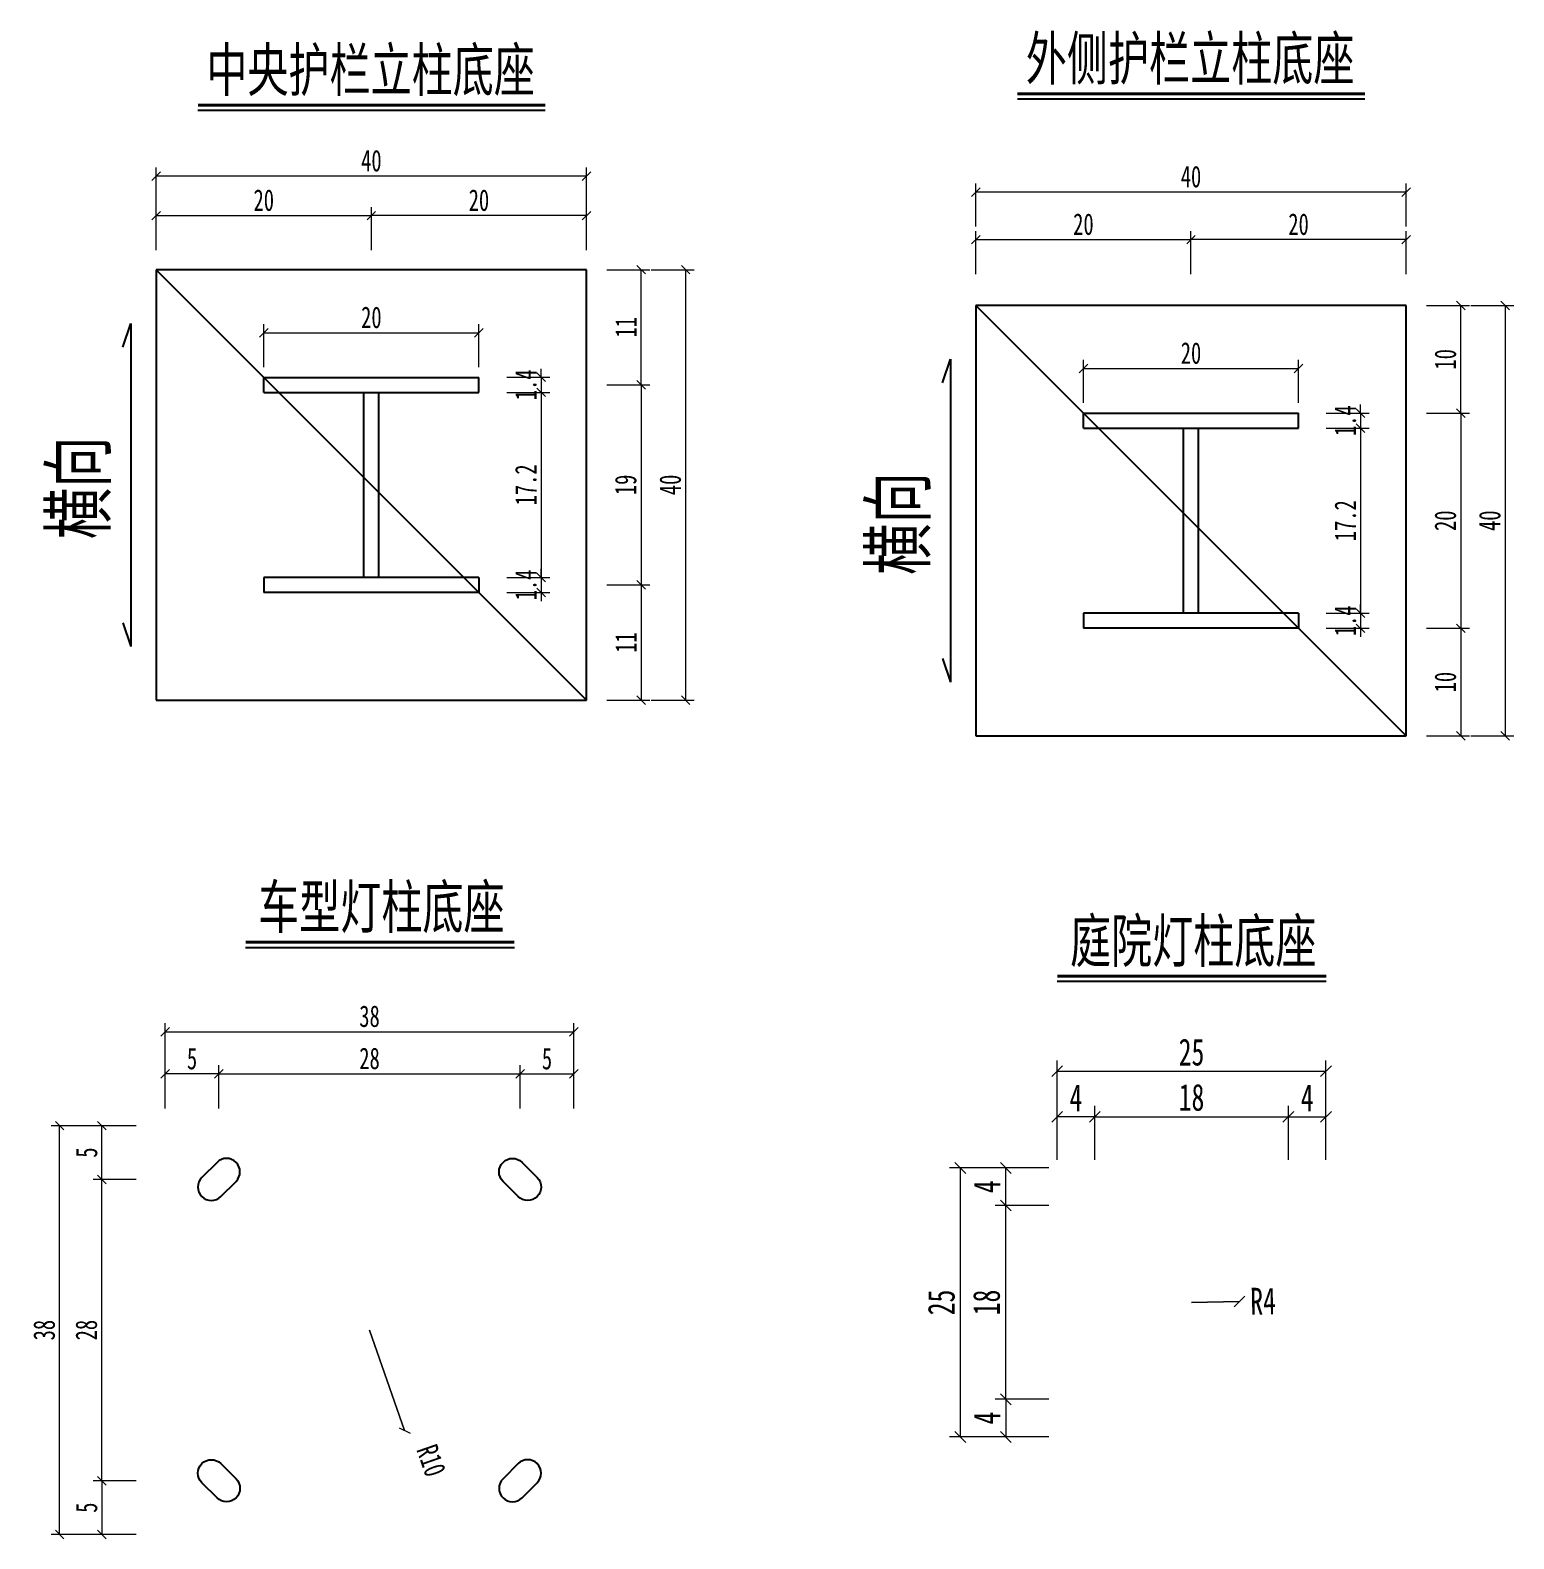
# Model space of a CAD drawing. Header units: millimetres. Extents: x -12405 to 67518, y -15959 to -2240.
# Drawn here: x 9492.2 to 9630.1, y -12523.9 to -12383.7 of the extents above; entities that cross this region are included whole.
import ezdxf
from ezdxf.enums import TextEntityAlignment as Align

# ---------------------------------------------------------------- set-up
doc = ezdxf.new("R2010")
doc.units = ezdxf.units.MM
doc.layers.get('Defpoints').update_dxf_attribs({"color": 8})
for name, color, linetype, lineweight in [('标注线及字体', 2, 'Continuous', 15), ('细实线', 4, 'Continuous', 15), ('钢板单线', 6, 'Continuous', 25), ('钢板粗线', 1, 'Continuous', 25)]:
    doc.layers.add(name, color=color, linetype=linetype, lineweight=lineweight)
doc.styles.add('111', font='仿宋_GB2312.ttf', dxfattribs={"width": 0.7})
doc.styles.add('BM_Dim', font='仿宋_GB2312.ttf', dxfattribs={"width": 0.85})
doc.dimstyles.new('200', dxfattribs={"dimscale": 0, "dimtxt": 2.5, "dimasz": 1, "dimexe": 1, "dimexo": 1, "dimgap": 0.6, "dimtad": 1, "dimdec": 0, "dimdsep": 46, "dimtxsty": '111', "dimblk": 'OBLIQUE', "dimcen": 0, "dimclrd": 4, "dimclre": 4, "dimclrt": 4, "dimadec": 1, "dimazin": 2, "dimtfac": 1, "dimtdec": 0, "dimtix": 1, "dimtmove": 2, "dimatfit": 3, "dimfxl": 4, "dimfxlon": 1, "dimtolj": 1, "dimlwd": -1, "dimlwe": -1, "dimarcsym": 0})

# ---------------------------------------------------------------- blocks, each defined once
blk = doc.blocks.new('中护栏底座')
at = {"layer": 'Defpoints'}
for p, q in [((-20, 20), (20, -20)), ((-23.09, 12.82), (-22.36, 15)), ((-22.36, 15), (-22.36, -15)), ((-23.09, -12.82), (-22.36, -15))]:
    blk.add_line(p, q, dxfattribs=at)
at = {"layer": '钢板单线', "color": 1}
for p, q in [((20, 20), (-20, 20)), ((-20, 20), (-20, -20)), ((20, -20), (20, 20)), ((-10, 10), (10, 10)), ((-10, 8.6), (-10, 10)), ((10, 8.6), (10, 10)), ((-10, 8.6), (10, 8.6)), ((-0.7, -8.6), (-0.7, 8.6)), ((0.7, -8.6), (0.7, 8.6)), ((10, -8.6), (-10, -8.6)), ((-10, -8.6), (-10, -10)), ((10, -8.6), (10, -10)), ((10, -10), (-10, -10)), ((-20, -20), (20, -20))]:
    blk.add_line(p, q, dxfattribs=at)
at = {"layer": 'Defpoints', "style": 'BM_Dim', "width": 0.7}
blk.add_text('横向', height=5, rotation=90, dxfattribs=at).set_placement((-24.76, -0.26), align=Align.CENTER)
blk = doc.blocks.new('边护栏底座')
at = {"layer": 'Defpoints'}
for p, q in [((-20, 20), (20, -20)), ((-23.09, 12.82), (-22.36, 15)), ((-22.36, 15), (-22.36, -15)), ((-23.09, -12.82), (-22.36, -15))]:
    blk.add_line(p, q, dxfattribs=at)
at = {"layer": '钢板单线', "color": 1}
for p, q in [((20, 20), (-20, 20)), ((-20, 20), (-20, -20)), ((20, -20), (20, 20)), ((-10, 10), (10, 10)), ((-10, 8.6), (-10, 10)), ((10, 8.6), (10, 10)), ((-10, 8.6), (10, 8.6)), ((-0.7, -8.6), (-0.7, 8.59)), ((0.7, -8.6), (0.7, 8.59)), ((10, -8.6), (-10, -8.6)), ((-10, -8.6), (-10, -10)), ((10, -8.6), (10, -10)), ((10, -10), (-10, -10)), ((-20, -20), (20, -20))]:
    blk.add_line(p, q, dxfattribs=at)
at = {"layer": 'Defpoints', "style": 'BM_Dim', "width": 0.7}
blk.add_text('横向', height=5, rotation=90, dxfattribs=at).set_placement((-24.76, -0.26), align=Align.CENTER)
blk = doc.blocks.new('路灯底座')
at = {"layer": '钢板粗线', "color": 5}
for points in [[(-12.41, 13.82, 1), (-14.18, 15.59), (-15.59, 14.18, 1), (-13.82, 12.41)], [(12.41, 13.82, -1), (14.18, 15.59), (15.59, 14.18, -1), (13.82, 12.41)], [(-12.41, -13.82, -1), (-14.18, -15.59), (-15.59, -14.18, -1), (-13.82, -12.41)], [(12.41, -13.82, 1), (14.18, -15.59), (15.59, -14.18, 1), (13.82, -12.41)]]:
    blk.add_lwpolyline(points, format="xyb", close=True, dxfattribs=at)
blk = doc.blocks.new('_Oblique')
at = {"color": 0, "linetype": 'ByBlock', "lineweight": -2}
blk.add_line((-0.5, -0.5), (0.5, 0.5), dxfattribs=at)
blk = doc.blocks.new('*D143')
at = {"layer": 'Defpoints', "color": 0}
for p in [(9537.76, -12480.65), (9509.76, -12490.46), (9537.76, -12490.46)]:
    blk.add_point(p, dxfattribs=at)
at = {"layer": '细实线', "color": 4}
for p, q in [((9509.76, -12483.85), (9509.76, -12479.85)), ((9509.76, -12480.65), (9537.76, -12480.65)), ((9537.76, -12483.85), (9537.76, -12479.85))]:
    blk.add_line(p, q, dxfattribs=at)
at = {"layer": '细实线', "color": 4, "xscale": 0.8, "yscale": 0.8, "zscale": 0.8, "rotation": 180}
blk.add_blockref('_Oblique', (9509.76, -12480.65), dxfattribs=at)
at = {"layer": '细实线', "color": 4, "xscale": 0.8, "yscale": 0.8, "zscale": 0.8}
blk.add_blockref('_Oblique', (9537.76, -12480.65), dxfattribs=at)
at = {"layer": '细实线', "color": 4, "insert": (9523.76, -12479.22), "char_height": 2, "attachment_point": 5, "style": '111'}
blk.add_mtext('\\A1;28', dxfattribs=at)
blk = doc.blocks.new('*D144')
at = {"layer": 'Defpoints', "color": 0}
for p in [(9504.76, -12480.65), (9504.76, -12490.46), (9509.76, -12490.46)]:
    blk.add_point(p, dxfattribs=at)
at = {"layer": '细实线', "color": 4}
for p, q in [((9504.76, -12483.85), (9504.76, -12479.85)), ((9509.76, -12480.65), (9504.76, -12480.65)), ((9509.76, -12483.85), (9509.76, -12479.85))]:
    blk.add_line(p, q, dxfattribs=at)
at = {"layer": '细实线', "color": 4, "xscale": 0.8, "yscale": 0.8, "zscale": 0.8, "rotation": 180}
blk.add_blockref('_Oblique', (9504.76, -12480.65), dxfattribs=at)
at = {"layer": '细实线', "color": 4, "xscale": 0.8, "yscale": 0.8, "zscale": 0.8}
blk.add_blockref('_Oblique', (9509.76, -12480.65), dxfattribs=at)
at = {"layer": '细实线', "color": 4, "insert": (9507.26, -12479.24), "char_height": 2, "attachment_point": 5, "style": '111'}
blk.add_mtext('\\A1;5', dxfattribs=at)
blk = doc.blocks.new('*D145')
at = {"layer": 'Defpoints', "color": 0}
for p in [(9542.76, -12480.65), (9537.76, -12490.46), (9542.76, -12490.46)]:
    blk.add_point(p, dxfattribs=at)
at = {"layer": '细实线', "color": 4}
for p, q in [((9537.76, -12483.85), (9537.76, -12479.85)), ((9537.76, -12480.65), (9542.76, -12480.65)), ((9542.76, -12483.85), (9542.76, -12479.85))]:
    blk.add_line(p, q, dxfattribs=at)
at = {"layer": '细实线', "color": 4, "xscale": 0.8, "yscale": 0.8, "zscale": 0.8, "rotation": 180}
blk.add_blockref('_Oblique', (9537.76, -12480.65), dxfattribs=at)
at = {"layer": '细实线', "color": 4, "xscale": 0.8, "yscale": 0.8, "zscale": 0.8}
blk.add_blockref('_Oblique', (9542.76, -12480.65), dxfattribs=at)
at = {"layer": '细实线', "color": 4, "insert": (9540.26, -12479.24), "char_height": 2, "attachment_point": 5, "style": '111'}
blk.add_mtext('\\A1;5', dxfattribs=at)
blk = doc.blocks.new('*D146')
at = {"layer": 'Defpoints', "color": 0}
for p in [(9542.76, -12476.73), (9504.76, -12486.54), (9542.76, -12486.54)]:
    blk.add_point(p, dxfattribs=at)
at = {"layer": '细实线', "color": 4}
for p, q in [((9504.76, -12479.93), (9504.76, -12475.93)), ((9542.76, -12479.93), (9542.76, -12475.93)), ((9504.76, -12476.73), (9542.76, -12476.73))]:
    blk.add_line(p, q, dxfattribs=at)
at = {"layer": '细实线', "color": 4, "xscale": 0.8, "yscale": 0.8, "zscale": 0.8, "rotation": 180}
blk.add_blockref('_Oblique', (9504.76, -12476.73), dxfattribs=at)
at = {"layer": '细实线', "color": 4, "xscale": 0.8, "yscale": 0.8, "zscale": 0.8}
blk.add_blockref('_Oblique', (9542.76, -12476.73), dxfattribs=at)
at = {"layer": '细实线', "color": 4, "insert": (9523.76, -12475.3), "char_height": 2, "attachment_point": 5, "style": '111'}
blk.add_mtext('\\A1;38', dxfattribs=at)
blk = doc.blocks.new('*D150')
at = {"layer": 'Defpoints', "color": 0}
for p in [(9494.95, -12485.46), (9504.76, -12485.46), (9504.76, -12523.46)]:
    blk.add_point(p, dxfattribs=at)
at = {"layer": '细实线', "color": 4}
for p, q in [((9498.15, -12485.46), (9494.15, -12485.46)), ((9494.95, -12523.46), (9494.95, -12485.46)), ((9498.15, -12523.46), (9494.15, -12523.46))]:
    blk.add_line(p, q, dxfattribs=at)
at = {"layer": '细实线', "color": 4, "xscale": 0.8, "yscale": 0.8, "zscale": 0.8}
for p, rotation in [((9494.95, -12485.46), 90), ((9494.95, -12523.46), 270)]:
    blk.add_blockref('_Oblique', p, dxfattribs=dict(at, rotation=rotation))
at = {"layer": '细实线', "color": 4, "insert": (9493.52, -12504.46), "char_height": 2, "attachment_point": 5, "rotation": 90, "style": '111'}
blk.add_mtext('\\A1;38', dxfattribs=at)
blk = doc.blocks.new('*D149')
at = {"layer": 'Defpoints', "color": 0}
for p in [(9498.87, -12485.46), (9508.68, -12485.46), (9508.68, -12490.46)]:
    blk.add_point(p, dxfattribs=at)
at = {"layer": '细实线', "color": 4}
for p, q in [((9502.07, -12485.46), (9498.07, -12485.46)), ((9498.87, -12490.46), (9498.87, -12485.46)), ((9502.07, -12490.46), (9498.07, -12490.46))]:
    blk.add_line(p, q, dxfattribs=at)
at = {"layer": '细实线', "color": 4, "xscale": 0.8, "yscale": 0.8, "zscale": 0.8}
for p, rotation in [((9498.87, -12485.46), 90), ((9498.87, -12490.46), 270)]:
    blk.add_blockref('_Oblique', p, dxfattribs=dict(at, rotation=rotation))
at = {"layer": '细实线', "color": 4, "insert": (9497.46, -12487.96), "char_height": 2, "attachment_point": 5, "rotation": 90, "style": '111'}
blk.add_mtext('\\A1;5', dxfattribs=at)
blk = doc.blocks.new('*D148')
at = {"layer": 'Defpoints', "color": 0}
for p in [(9508.68, -12518.46), (9498.87, -12523.46), (9508.68, -12523.46)]:
    blk.add_point(p, dxfattribs=at)
at = {"layer": '细实线', "color": 4}
for p, q in [((9502.07, -12518.46), (9498.07, -12518.46)), ((9498.87, -12518.46), (9498.87, -12523.46)), ((9502.07, -12523.46), (9498.07, -12523.46))]:
    blk.add_line(p, q, dxfattribs=at)
at = {"layer": '细实线', "color": 4, "xscale": 0.8, "yscale": 0.8, "zscale": 0.8}
for p, rotation in [((9498.87, -12518.46), 90), ((9498.87, -12523.46), 270)]:
    blk.add_blockref('_Oblique', p, dxfattribs=dict(at, rotation=rotation))
at = {"layer": '细实线', "color": 4, "insert": (9497.46, -12520.96), "char_height": 2, "attachment_point": 5, "rotation": 90, "style": '111'}
blk.add_mtext('\\A1;5', dxfattribs=at)
blk = doc.blocks.new('*D147')
at = {"layer": 'Defpoints', "color": 0}
for p in [(9498.87, -12490.46), (9508.68, -12490.46), (9508.68, -12518.46)]:
    blk.add_point(p, dxfattribs=at)
at = {"layer": '细实线', "color": 4}
for p, q in [((9502.07, -12490.46), (9498.07, -12490.46)), ((9498.87, -12518.46), (9498.87, -12490.46)), ((9502.07, -12518.46), (9498.07, -12518.46))]:
    blk.add_line(p, q, dxfattribs=at)
at = {"layer": '细实线', "color": 4, "xscale": 0.8, "yscale": 0.8, "zscale": 0.8}
for p, rotation in [((9498.87, -12490.46), 90), ((9498.87, -12518.46), 270)]:
    blk.add_blockref('_Oblique', p, dxfattribs=dict(at, rotation=rotation))
at = {"layer": '细实线', "color": 4, "insert": (9497.44, -12504.46), "char_height": 2, "attachment_point": 5, "rotation": 90, "style": '111'}
blk.add_mtext('\\A1;28', dxfattribs=at)
blk = doc.blocks.new('*D151')
at = {"layer": 'Defpoints', "color": 0}
for p in [(9523.76, -12504.46), (9527.02, -12513.8)]:
    blk.add_point(p, dxfattribs=at)
at = {"layer": '细实线', "color": 4}
for p, q in [((9527.02, -12513.8), (9523.76, -12504.46)), ((9523.76, -12504.46), (9527.02, -12513.8))]:
    blk.add_line(p, q, dxfattribs=at)
at = {"layer": '细实线', "color": 4, "xscale": 0.8, "yscale": 0.8, "zscale": 0.8, "rotation": 289.2182390862729}
blk.add_blockref('_Oblique', (9527.02, -12513.8), dxfattribs=at)
at = {"layer": '细实线', "color": 4, "insert": (9529.5, -12516.58), "char_height": 2, "attachment_point": 5, "rotation": 289.2182, "style": '111'}
blk.add_mtext('\\A1;R10', dxfattribs=at)
blk = doc.blocks.new('*D152')
at = {"layer": 'Defpoints', "color": 0}
for p in [(9609.18, -12484.63), (9591.18, -12492.89), (9609.18, -12492.89)]:
    blk.add_point(p, dxfattribs=at)
at = {"layer": '细实线', "color": 4}
for p, q in [((9591.18, -12488.63), (9591.18, -12483.63)), ((9609.18, -12488.63), (9609.18, -12483.63)), ((9591.18, -12484.63), (9609.18, -12484.63))]:
    blk.add_line(p, q, dxfattribs=at)
at = {"layer": '细实线', "color": 4, "rotation": 180}
blk.add_blockref('_Oblique', (9591.18, -12484.63), dxfattribs=at)
at = {"layer": '细实线', "color": 4}
blk.add_blockref('_Oblique', (9609.18, -12484.63), dxfattribs=at)
at = {"layer": '细实线', "color": 4, "insert": (9600.18, -12482.84), "char_height": 2.5, "attachment_point": 5, "style": '111'}
blk.add_mtext('\\A1;18', dxfattribs=at)
blk = doc.blocks.new('*D153')
at = {"layer": 'Defpoints', "color": 0}
for p in [(9587.68, -12484.63), (9587.68, -12492.89), (9591.18, -12492.89)]:
    blk.add_point(p, dxfattribs=at)
at = {"layer": '细实线', "color": 4}
for p, q in [((9587.68, -12488.63), (9587.68, -12483.63)), ((9591.18, -12488.63), (9591.18, -12483.63)), ((9591.18, -12484.63), (9587.68, -12484.63))]:
    blk.add_line(p, q, dxfattribs=at)
at = {"layer": '细实线', "color": 4, "rotation": 180}
blk.add_blockref('_Oblique', (9587.68, -12484.63), dxfattribs=at)
at = {"layer": '细实线', "color": 4}
blk.add_blockref('_Oblique', (9591.18, -12484.63), dxfattribs=at)
at = {"layer": '细实线', "color": 4, "insert": (9589.43, -12482.87), "char_height": 2.5, "attachment_point": 5, "style": '111'}
blk.add_mtext('\\A1;4', dxfattribs=at)
blk = doc.blocks.new('*D154')
at = {"layer": 'Defpoints', "color": 0}
for p in [(9612.68, -12484.63), (9609.18, -12492.89), (9612.68, -12492.89)]:
    blk.add_point(p, dxfattribs=at)
at = {"layer": '细实线', "color": 4}
for p, q in [((9609.18, -12488.63), (9609.18, -12483.63)), ((9612.68, -12488.63), (9612.68, -12483.63)), ((9609.18, -12484.63), (9612.68, -12484.63))]:
    blk.add_line(p, q, dxfattribs=at)
at = {"layer": '细实线', "color": 4, "rotation": 180}
blk.add_blockref('_Oblique', (9609.18, -12484.63), dxfattribs=at)
at = {"layer": '细实线', "color": 4}
blk.add_blockref('_Oblique', (9612.68, -12484.63), dxfattribs=at)
at = {"layer": '细实线', "color": 4, "insert": (9610.93, -12482.87), "char_height": 2.5, "attachment_point": 5, "style": '111'}
blk.add_mtext('\\A1;4', dxfattribs=at)
blk = doc.blocks.new('*D155')
at = {"layer": 'Defpoints', "color": 0}
for p in [(9612.68, -12480.4), (9587.68, -12489.39), (9612.68, -12489.39)]:
    blk.add_point(p, dxfattribs=at)
at = {"layer": '细实线', "color": 4}
for p, q in [((9587.68, -12484.4), (9587.68, -12479.4)), ((9612.68, -12484.4), (9612.68, -12479.4)), ((9587.68, -12480.4), (9612.68, -12480.4))]:
    blk.add_line(p, q, dxfattribs=at)
at = {"layer": '细实线', "color": 4, "rotation": 180}
blk.add_blockref('_Oblique', (9587.68, -12480.4), dxfattribs=at)
at = {"layer": '细实线', "color": 4}
blk.add_blockref('_Oblique', (9612.68, -12480.4), dxfattribs=at)
at = {"layer": '细实线', "color": 4, "insert": (9600.18, -12478.64), "char_height": 2.5, "attachment_point": 5, "style": '111'}
blk.add_mtext('\\A1;25', dxfattribs=at)
blk = doc.blocks.new('*D156')
at = {"layer": 'Defpoints', "color": 0}
for p in [(9582.92, -12492.89), (9591.18, -12492.89), (9591.18, -12510.89)]:
    blk.add_point(p, dxfattribs=at)
at = {"layer": '细实线', "color": 4}
for p, q in [((9586.92, -12492.89), (9581.92, -12492.89)), ((9582.92, -12510.89), (9582.92, -12492.89)), ((9586.92, -12510.89), (9581.92, -12510.89))]:
    blk.add_line(p, q, dxfattribs=at)
for p, rotation in [((9582.92, -12492.89), 90), ((9582.92, -12510.89), 270)]:
    blk.add_blockref('_Oblique', p, dxfattribs=dict(at, rotation=rotation))
at = {"layer": '细实线', "color": 4, "insert": (9581.13, -12501.89), "char_height": 2.5, "attachment_point": 5, "rotation": 90, "style": '111'}
blk.add_mtext('\\A1;18', dxfattribs=at)
blk = doc.blocks.new('*D157')
at = {"layer": 'Defpoints', "color": 0}
for p in [(9591.18, -12510.89), (9582.92, -12514.39), (9591.18, -12514.39)]:
    blk.add_point(p, dxfattribs=at)
at = {"layer": '细实线', "color": 4}
for p, q in [((9586.92, -12510.89), (9581.92, -12510.89)), ((9582.92, -12510.89), (9582.92, -12514.39)), ((9586.92, -12514.39), (9581.92, -12514.39))]:
    blk.add_line(p, q, dxfattribs=at)
for p, rotation in [((9582.92, -12510.89), 90), ((9582.92, -12514.39), 270)]:
    blk.add_blockref('_Oblique', p, dxfattribs=dict(at, rotation=rotation))
at = {"layer": '细实线', "color": 4, "insert": (9581.16, -12512.64), "char_height": 2.5, "attachment_point": 5, "rotation": 90, "style": '111'}
blk.add_mtext('\\A1;4', dxfattribs=at)
blk = doc.blocks.new('*D158')
at = {"layer": 'Defpoints', "color": 0}
for p in [(9582.92, -12489.39), (9591.18, -12489.39), (9591.18, -12492.89)]:
    blk.add_point(p, dxfattribs=at)
at = {"layer": '细实线', "color": 4}
for p, q in [((9586.92, -12489.39), (9581.92, -12489.39)), ((9582.92, -12492.89), (9582.92, -12489.39)), ((9586.92, -12492.89), (9581.92, -12492.89))]:
    blk.add_line(p, q, dxfattribs=at)
for p, rotation in [((9582.92, -12489.39), 90), ((9582.92, -12492.89), 270)]:
    blk.add_blockref('_Oblique', p, dxfattribs=dict(at, rotation=rotation))
at = {"layer": '细实线', "color": 4, "insert": (9581.16, -12491.14), "char_height": 2.5, "attachment_point": 5, "rotation": 90, "style": '111'}
blk.add_mtext('\\A1;4', dxfattribs=at)
blk = doc.blocks.new('*D159')
at = {"layer": 'Defpoints', "color": 0}
for p in [(9578.69, -12489.39), (9587.68, -12489.39), (9587.68, -12514.39)]:
    blk.add_point(p, dxfattribs=at)
at = {"layer": '细实线', "color": 4}
for p, q in [((9582.69, -12489.39), (9577.69, -12489.39)), ((9578.69, -12514.39), (9578.69, -12489.39)), ((9582.69, -12514.39), (9577.69, -12514.39))]:
    blk.add_line(p, q, dxfattribs=at)
for p, rotation in [((9578.69, -12489.39), 90), ((9578.69, -12514.39), 270)]:
    blk.add_blockref('_Oblique', p, dxfattribs=dict(at, rotation=rotation))
at = {"layer": '细实线', "color": 4, "insert": (9576.93, -12501.89), "char_height": 2.5, "attachment_point": 5, "rotation": 90, "style": '111'}
blk.add_mtext('\\A1;25', dxfattribs=at)
blk = doc.blocks.new('*D160')
at = {"layer": 'Defpoints', "color": 0}
for p in [(9600.18, -12501.89), (9604.63, -12501.8)]:
    blk.add_point(p, dxfattribs=at)
at = {"layer": '细实线', "color": 4}
for p, q in [((9604.63, -12501.8), (9600.18, -12501.89)), ((9600.18, -12501.89), (9604.63, -12501.8))]:
    blk.add_line(p, q, dxfattribs=at)
at = {"layer": '细实线', "color": 4, "rotation": 1.119926871588692}
blk.add_blockref('_Oblique', (9604.63, -12501.8), dxfattribs=at)
at = {"layer": '细实线', "color": 4, "insert": (9606.83, -12501.76), "char_height": 2.5, "attachment_point": 5, "rotation": 1.1199, "style": '111'}
blk.add_mtext('\\A1;R4', dxfattribs=at)
blk = doc.blocks.new('*D161')
at = {"layer": 'Defpoints', "color": 0}
for p in [(9600.13, -12403.12), (9580.13, -12409.24), (9600.13, -12420.64)]:
    blk.add_point(p, dxfattribs=at)
at = {"layer": '细实线', "color": 4}
for p, q in [((9580.13, -12406.32), (9580.13, -12402.32)), ((9600.13, -12406.32), (9600.13, -12402.32)), ((9580.13, -12403.12), (9600.13, -12403.12))]:
    blk.add_line(p, q, dxfattribs=at)
at = {"layer": '细实线', "color": 4, "xscale": 0.8, "yscale": 0.8, "zscale": 0.8, "rotation": 180}
blk.add_blockref('_Oblique', (9580.13, -12403.12), dxfattribs=at)
at = {"layer": '细实线', "color": 4, "xscale": 0.8, "yscale": 0.8, "zscale": 0.8}
blk.add_blockref('_Oblique', (9600.13, -12403.12), dxfattribs=at)
at = {"layer": '细实线', "color": 4, "insert": (9590.13, -12401.69), "char_height": 2, "attachment_point": 5, "style": '111'}
blk.add_mtext('\\A1;20', dxfattribs=at)
blk = doc.blocks.new('*D162')
at = {"layer": 'Defpoints', "color": 0}
for p in [(9600.13, -12403.12), (9620.13, -12409.24), (9600.13, -12420.64)]:
    blk.add_point(p, dxfattribs=at)
at = {"layer": '细实线', "color": 4}
for p, q in [((9600.13, -12406.32), (9600.13, -12402.32)), ((9620.13, -12406.32), (9620.13, -12402.32)), ((9620.13, -12403.12), (9600.13, -12403.12))]:
    blk.add_line(p, q, dxfattribs=at)
at = {"layer": '细实线', "color": 4, "xscale": 0.8, "yscale": 0.8, "zscale": 0.8, "rotation": 180}
blk.add_blockref('_Oblique', (9600.13, -12403.12), dxfattribs=at)
at = {"layer": '细实线', "color": 4, "xscale": 0.8, "yscale": 0.8, "zscale": 0.8}
blk.add_blockref('_Oblique', (9620.13, -12403.12), dxfattribs=at)
at = {"layer": '细实线', "color": 4, "insert": (9610.13, -12401.69), "char_height": 2, "attachment_point": 5, "style": '111'}
blk.add_mtext('\\A1;20', dxfattribs=at)
blk = doc.blocks.new('*D163')
at = {"layer": 'Defpoints', "color": 0}
for p in [(9580.13, -12398.7), (9580.13, -12409.24), (9620.13, -12409.24)]:
    blk.add_point(p, dxfattribs=at)
at = {"layer": '细实线', "color": 4}
for p, q in [((9580.13, -12401.9), (9580.13, -12397.9)), ((9620.13, -12401.9), (9620.13, -12397.9)), ((9620.13, -12398.7), (9580.13, -12398.7))]:
    blk.add_line(p, q, dxfattribs=at)
at = {"layer": '细实线', "color": 4, "xscale": 0.8, "yscale": 0.8, "zscale": 0.8, "rotation": 180}
blk.add_blockref('_Oblique', (9580.13, -12398.7), dxfattribs=at)
at = {"layer": '细实线', "color": 4, "xscale": 0.8, "yscale": 0.8, "zscale": 0.8}
blk.add_blockref('_Oblique', (9620.13, -12398.7), dxfattribs=at)
at = {"layer": '细实线', "color": 4, "insert": (9600.13, -12397.27), "char_height": 2, "attachment_point": 5, "style": '111'}
blk.add_mtext('\\A1;40', dxfattribs=at)
blk = doc.blocks.new('*D164')
at = {"layer": 'Defpoints', "color": 0}
for p in [(9610.13, -12415.1), (9590.13, -12419.24), (9610.13, -12419.24)]:
    blk.add_point(p, dxfattribs=at)
at = {"layer": '细实线', "color": 4}
for p, q in [((9590.13, -12418.3), (9590.13, -12414.3)), ((9610.13, -12418.3), (9610.13, -12414.3)), ((9590.13, -12415.1), (9610.13, -12415.1))]:
    blk.add_line(p, q, dxfattribs=at)
at = {"layer": '细实线', "color": 4, "xscale": 0.8, "yscale": 0.8, "zscale": 0.8, "rotation": 180}
blk.add_blockref('_Oblique', (9590.13, -12415.1), dxfattribs=at)
at = {"layer": '细实线', "color": 4, "xscale": 0.8, "yscale": 0.8, "zscale": 0.8}
blk.add_blockref('_Oblique', (9610.13, -12415.1), dxfattribs=at)
at = {"layer": '细实线', "color": 4, "insert": (9600.13, -12413.67), "char_height": 2, "attachment_point": 5, "style": '111'}
blk.add_mtext('\\A1;20', dxfattribs=at)
blk = doc.blocks.new('*D165')
at = {"layer": 'Defpoints', "color": 0}
for p in [(9610.13, -12419.24), (9610.13, -12439.24), (9625.21, -12439.24)]:
    blk.add_point(p, dxfattribs=at)
at = {"layer": '细实线', "color": 4}
for p, q in [((9622.01, -12419.24), (9626.01, -12419.24)), ((9625.21, -12419.24), (9625.21, -12439.24)), ((9622.01, -12439.24), (9626.01, -12439.24))]:
    blk.add_line(p, q, dxfattribs=at)
at = {"layer": '细实线', "color": 4, "xscale": 0.8, "yscale": 0.8, "zscale": 0.8}
for p, rotation in [((9625.21, -12419.24), 90), ((9625.21, -12439.24), 270)]:
    blk.add_blockref('_Oblique', p, dxfattribs=dict(at, rotation=rotation))
at = {"layer": '细实线', "color": 4, "insert": (9623.78, -12429.24), "char_height": 2, "attachment_point": 5, "rotation": 90, "style": '111'}
blk.add_mtext('\\A1;20', dxfattribs=at)
blk = doc.blocks.new('*D166')
at = {"layer": 'Defpoints', "color": 0}
for p in [(9610.13, -12409.24), (9625.21, -12409.24), (9610.13, -12419.24)]:
    blk.add_point(p, dxfattribs=at)
at = {"layer": '细实线', "color": 4}
for p, q in [((9622.01, -12409.24), (9626.01, -12409.24)), ((9625.21, -12419.24), (9625.21, -12409.24)), ((9622.01, -12419.24), (9626.01, -12419.24))]:
    blk.add_line(p, q, dxfattribs=at)
at = {"layer": '细实线', "color": 4, "xscale": 0.8, "yscale": 0.8, "zscale": 0.8}
for p, rotation in [((9625.21, -12409.24), 90), ((9625.21, -12419.24), 270)]:
    blk.add_blockref('_Oblique', p, dxfattribs=dict(at, rotation=rotation))
at = {"layer": '细实线', "color": 4, "insert": (9623.78, -12414.24), "char_height": 2, "attachment_point": 5, "rotation": 90, "style": '111'}
blk.add_mtext('\\A1;10', dxfattribs=at)
blk = doc.blocks.new('*D167')
at = {"layer": 'Defpoints', "color": 0}
for p in [(9610.13, -12439.24), (9610.13, -12449.24), (9625.21, -12449.24)]:
    blk.add_point(p, dxfattribs=at)
at = {"layer": '细实线', "color": 4}
for p, q in [((9622.01, -12439.24), (9626.01, -12439.24)), ((9625.21, -12439.24), (9625.21, -12449.24)), ((9622.01, -12449.24), (9626.01, -12449.24))]:
    blk.add_line(p, q, dxfattribs=at)
at = {"layer": '细实线', "color": 4, "xscale": 0.8, "yscale": 0.8, "zscale": 0.8}
for p, rotation in [((9625.21, -12439.24), 90), ((9625.21, -12449.24), 270)]:
    blk.add_blockref('_Oblique', p, dxfattribs=dict(at, rotation=rotation))
at = {"layer": '细实线', "color": 4, "insert": (9623.78, -12444.24), "char_height": 2, "attachment_point": 5, "rotation": 90, "style": '111'}
blk.add_mtext('\\A1;10', dxfattribs=at)
blk = doc.blocks.new('*D168')
at = {"layer": 'Defpoints', "color": 0}
for p in [(9614.26, -12409.24), (9614.26, -12449.24), (9629.34, -12449.24)]:
    blk.add_point(p, dxfattribs=at)
at = {"layer": '细实线', "color": 4}
for p, q in [((9626.14, -12409.24), (9630.14, -12409.24)), ((9629.34, -12409.24), (9629.34, -12449.24)), ((9626.14, -12449.24), (9630.14, -12449.24))]:
    blk.add_line(p, q, dxfattribs=at)
at = {"layer": '细实线', "color": 4, "xscale": 0.8, "yscale": 0.8, "zscale": 0.8}
for p, rotation in [((9629.34, -12409.24), 90), ((9629.34, -12449.24), 270)]:
    blk.add_blockref('_Oblique', p, dxfattribs=dict(at, rotation=rotation))
at = {"layer": '细实线', "color": 4, "insert": (9627.91, -12429.24), "char_height": 2, "attachment_point": 5, "rotation": 90, "style": '111'}
blk.add_mtext('\\A1;40', dxfattribs=at)
blk = doc.blocks.new('*D169')
at = {"layer": 'Defpoints', "color": 0}
for p in [(9523.93, -12400.89), (9503.93, -12405.91), (9523.93, -12417.31)]:
    blk.add_point(p, dxfattribs=at)
at = {"layer": '细实线', "color": 4}
for p, q in [((9503.93, -12404.09), (9503.93, -12400.09)), ((9503.93, -12400.89), (9523.93, -12400.89)), ((9523.93, -12404.09), (9523.93, -12400.09))]:
    blk.add_line(p, q, dxfattribs=at)
at = {"layer": '细实线', "color": 4, "xscale": 0.8, "yscale": 0.8, "zscale": 0.8, "rotation": 180}
blk.add_blockref('_Oblique', (9503.93, -12400.89), dxfattribs=at)
at = {"layer": '细实线', "color": 4, "xscale": 0.8, "yscale": 0.8, "zscale": 0.8}
blk.add_blockref('_Oblique', (9523.93, -12400.89), dxfattribs=at)
at = {"layer": '细实线', "color": 4, "insert": (9513.93, -12399.46), "char_height": 2, "attachment_point": 5, "style": '111'}
blk.add_mtext('\\A1;20', dxfattribs=at)
blk = doc.blocks.new('*D170')
at = {"layer": 'Defpoints', "color": 0}
for p in [(9523.93, -12400.89), (9543.93, -12405.91), (9523.93, -12417.31)]:
    blk.add_point(p, dxfattribs=at)
at = {"layer": '细实线', "color": 4}
for p, q in [((9523.93, -12404.09), (9523.93, -12400.09)), ((9543.93, -12400.89), (9523.93, -12400.89)), ((9543.93, -12404.09), (9543.93, -12400.09))]:
    blk.add_line(p, q, dxfattribs=at)
at = {"layer": '细实线', "color": 4, "xscale": 0.8, "yscale": 0.8, "zscale": 0.8, "rotation": 180}
blk.add_blockref('_Oblique', (9523.93, -12400.89), dxfattribs=at)
at = {"layer": '细实线', "color": 4, "xscale": 0.8, "yscale": 0.8, "zscale": 0.8}
blk.add_blockref('_Oblique', (9543.93, -12400.89), dxfattribs=at)
at = {"layer": '细实线', "color": 4, "insert": (9533.93, -12399.46), "char_height": 2, "attachment_point": 5, "style": '111'}
blk.add_mtext('\\A1;20', dxfattribs=at)
blk = doc.blocks.new('*D171')
at = {"layer": 'Defpoints', "color": 0}
for p in [(9503.93, -12397.22), (9503.93, -12405.91), (9543.93, -12405.91)]:
    blk.add_point(p, dxfattribs=at)
at = {"layer": '细实线', "color": 4}
for p, q in [((9503.93, -12400.42), (9503.93, -12396.42)), ((9543.93, -12400.42), (9543.93, -12396.42)), ((9543.93, -12397.22), (9503.93, -12397.22))]:
    blk.add_line(p, q, dxfattribs=at)
at = {"layer": '细实线', "color": 4, "xscale": 0.8, "yscale": 0.8, "zscale": 0.8, "rotation": 180}
blk.add_blockref('_Oblique', (9503.93, -12397.22), dxfattribs=at)
at = {"layer": '细实线', "color": 4, "xscale": 0.8, "yscale": 0.8, "zscale": 0.8}
blk.add_blockref('_Oblique', (9543.93, -12397.22), dxfattribs=at)
at = {"layer": '细实线', "color": 4, "insert": (9523.93, -12395.79), "char_height": 2, "attachment_point": 5, "style": '111'}
blk.add_mtext('\\A1;40', dxfattribs=at)
blk = doc.blocks.new('*D172')
at = {"layer": 'Defpoints', "color": 0}
for p in [(9533.93, -12411.78), (9513.93, -12415.91), (9533.93, -12415.91)]:
    blk.add_point(p, dxfattribs=at)
at = {"layer": '细实线', "color": 4}
for p, q in [((9513.93, -12414.98), (9513.93, -12410.98)), ((9513.93, -12411.78), (9533.93, -12411.78)), ((9533.93, -12414.98), (9533.93, -12410.98))]:
    blk.add_line(p, q, dxfattribs=at)
at = {"layer": '细实线', "color": 4, "xscale": 0.8, "yscale": 0.8, "zscale": 0.8, "rotation": 180}
blk.add_blockref('_Oblique', (9513.93, -12411.78), dxfattribs=at)
at = {"layer": '细实线', "color": 4, "xscale": 0.8, "yscale": 0.8, "zscale": 0.8}
blk.add_blockref('_Oblique', (9533.93, -12411.78), dxfattribs=at)
at = {"layer": '细实线', "color": 4, "insert": (9523.93, -12410.35), "char_height": 2, "attachment_point": 5, "style": '111'}
blk.add_mtext('\\A1;20', dxfattribs=at)
blk = doc.blocks.new('*D173')
at = {"layer": 'Defpoints', "color": 0}
for p in [(9533.93, -12415.91), (9533.93, -12417.31), (9539.71, -12417.31)]:
    blk.add_point(p, dxfattribs=at)
at = {"layer": '细实线', "color": 4}
for p, q in [((9536.51, -12415.91), (9540.51, -12415.91)), ((9539.71, -12415.91), (9539.71, -12415.11)), ((9539.71, -12415.91), (9539.71, -12417.31)), ((9536.51, -12417.31), (9540.51, -12417.31)), ((9539.71, -12417.31), (9539.71, -12418.11))]:
    blk.add_line(p, q, dxfattribs=at)
at = {"layer": '细实线', "color": 4, "xscale": 0.8, "yscale": 0.8, "zscale": 0.8}
for p, rotation in [((9539.71, -12415.91), 270), ((9539.71, -12417.31), 90)]:
    blk.add_blockref('_Oblique', p, dxfattribs=dict(at, rotation=rotation))
at = {"layer": '细实线', "color": 4, "insert": (9538.3, -12416.61), "char_height": 2, "attachment_point": 5, "rotation": 90, "style": '111'}
blk.add_mtext('\\A1;1.4', dxfattribs=at)
blk = doc.blocks.new('*D174')
at = {"layer": 'Defpoints', "color": 0}
for p in [(9533.93, -12417.31), (9533.93, -12434.51), (9539.71, -12434.51)]:
    blk.add_point(p, dxfattribs=at)
at = {"layer": '细实线', "color": 4}
for p, q in [((9536.51, -12417.31), (9540.51, -12417.31)), ((9539.71, -12417.31), (9539.71, -12434.51)), ((9536.51, -12434.51), (9540.51, -12434.51))]:
    blk.add_line(p, q, dxfattribs=at)
at = {"layer": '细实线', "color": 4, "xscale": 0.8, "yscale": 0.8, "zscale": 0.8}
for p, rotation in [((9539.71, -12417.31), 90), ((9539.71, -12434.51), 270)]:
    blk.add_blockref('_Oblique', p, dxfattribs=dict(at, rotation=rotation))
at = {"layer": '细实线', "color": 4, "insert": (9538.3, -12425.91), "char_height": 2, "attachment_point": 5, "rotation": 90, "style": '111'}
blk.add_mtext('\\A1;17.2', dxfattribs=at)
blk = doc.blocks.new('*D175')
at = {"layer": 'Defpoints', "color": 0}
for p in [(9533.93, -12434.51), (9533.93, -12435.91), (9539.71, -12435.91)]:
    blk.add_point(p, dxfattribs=at)
at = {"layer": '细实线', "color": 4}
for p, q in [((9536.51, -12434.51), (9540.51, -12434.51)), ((9539.71, -12434.51), (9539.71, -12433.71)), ((9539.71, -12434.51), (9539.71, -12435.91)), ((9536.51, -12435.91), (9540.51, -12435.91)), ((9539.71, -12435.91), (9539.71, -12436.71))]:
    blk.add_line(p, q, dxfattribs=at)
at = {"layer": '细实线', "color": 4, "xscale": 0.8, "yscale": 0.8, "zscale": 0.8}
for p, rotation in [((9539.71, -12434.51), 270), ((9539.71, -12435.91), 90)]:
    blk.add_blockref('_Oblique', p, dxfattribs=dict(at, rotation=rotation))
at = {"layer": '细实线', "color": 4, "insert": (9538.3, -12435.21), "char_height": 2, "attachment_point": 5, "rotation": 90, "style": '111'}
blk.add_mtext('\\A1;1.4', dxfattribs=at)
blk = doc.blocks.new('*D176')
at = {"layer": 'Defpoints', "color": 0}
for p in [(9533.93, -12416.61), (9533.93, -12435.21), (9549.01, -12435.21)]:
    blk.add_point(p, dxfattribs=at)
at = {"layer": '细实线', "color": 4}
for p, q in [((9545.81, -12416.61), (9549.81, -12416.61)), ((9549.01, -12416.61), (9549.01, -12435.21)), ((9545.81, -12435.21), (9549.81, -12435.21))]:
    blk.add_line(p, q, dxfattribs=at)
at = {"layer": '细实线', "color": 4, "xscale": 0.8, "yscale": 0.8, "zscale": 0.8}
for p, rotation in [((9549.01, -12416.61), 90), ((9549.01, -12435.21), 270)]:
    blk.add_blockref('_Oblique', p, dxfattribs=dict(at, rotation=rotation))
at = {"layer": '细实线', "color": 4, "insert": (9547.58, -12425.91), "char_height": 2, "attachment_point": 5, "rotation": 90, "style": '111'}
blk.add_mtext('\\A1;19', dxfattribs=at)
blk = doc.blocks.new('*D177')
at = {"layer": 'Defpoints', "color": 0}
for p in [(9533.93, -12405.91), (9549.01, -12405.91), (9533.93, -12416.61)]:
    blk.add_point(p, dxfattribs=at)
at = {"layer": '细实线', "color": 4}
for p, q in [((9545.81, -12405.91), (9549.81, -12405.91)), ((9549.01, -12416.61), (9549.01, -12405.91)), ((9545.81, -12416.61), (9549.81, -12416.61))]:
    blk.add_line(p, q, dxfattribs=at)
at = {"layer": '细实线', "color": 4, "xscale": 0.8, "yscale": 0.8, "zscale": 0.8}
for p, rotation in [((9549.01, -12405.91), 90), ((9549.01, -12416.61), 270)]:
    blk.add_blockref('_Oblique', p, dxfattribs=dict(at, rotation=rotation))
at = {"layer": '细实线', "color": 4, "insert": (9547.6, -12411.26), "char_height": 2, "attachment_point": 5, "rotation": 90, "style": '111'}
blk.add_mtext('\\A1;11', dxfattribs=at)
blk = doc.blocks.new('*D178')
at = {"layer": 'Defpoints', "color": 0}
for p in [(9533.93, -12435.21), (9533.93, -12445.91), (9549.01, -12445.91)]:
    blk.add_point(p, dxfattribs=at)
at = {"layer": '细实线', "color": 4}
for p, q in [((9545.81, -12435.21), (9549.81, -12435.21)), ((9549.01, -12435.21), (9549.01, -12445.91)), ((9545.81, -12445.91), (9549.81, -12445.91))]:
    blk.add_line(p, q, dxfattribs=at)
at = {"layer": '细实线', "color": 4, "xscale": 0.8, "yscale": 0.8, "zscale": 0.8}
for p, rotation in [((9549.01, -12435.21), 90), ((9549.01, -12445.91), 270)]:
    blk.add_blockref('_Oblique', p, dxfattribs=dict(at, rotation=rotation))
at = {"layer": '细实线', "color": 4, "insert": (9547.6, -12440.56), "char_height": 2, "attachment_point": 5, "rotation": 90, "style": '111'}
blk.add_mtext('\\A1;11', dxfattribs=at)
blk = doc.blocks.new('*D179')
at = {"layer": 'Defpoints', "color": 0}
for p in [(9538.07, -12405.91), (9538.07, -12445.91), (9553.15, -12445.91)]:
    blk.add_point(p, dxfattribs=at)
at = {"layer": '细实线', "color": 4}
for p, q in [((9549.95, -12405.91), (9553.95, -12405.91)), ((9553.15, -12405.91), (9553.15, -12445.91)), ((9549.95, -12445.91), (9553.95, -12445.91))]:
    blk.add_line(p, q, dxfattribs=at)
at = {"layer": '细实线', "color": 4, "xscale": 0.8, "yscale": 0.8, "zscale": 0.8}
for p, rotation in [((9553.15, -12405.91), 90), ((9553.15, -12445.91), 270)]:
    blk.add_blockref('_Oblique', p, dxfattribs=dict(at, rotation=rotation))
at = {"layer": '细实线', "color": 4, "insert": (9551.72, -12425.91), "char_height": 2, "attachment_point": 5, "rotation": 90, "style": '111'}
blk.add_mtext('\\A1;40', dxfattribs=at)
blk = doc.blocks.new('*D180')
at = {"layer": 'Defpoints', "color": 0}
for p in [(9610.13, -12419.24), (9610.13, -12420.64), (9615.9, -12420.64)]:
    blk.add_point(p, dxfattribs=at)
at = {"layer": '细实线', "color": 4}
for p, q in [((9615.9, -12419.24), (9615.9, -12418.44)), ((9612.7, -12419.24), (9616.7, -12419.24)), ((9615.9, -12419.24), (9615.9, -12420.64)), ((9612.7, -12420.64), (9616.7, -12420.64)), ((9615.9, -12420.64), (9615.9, -12421.44))]:
    blk.add_line(p, q, dxfattribs=at)
at = {"layer": '细实线', "color": 4, "xscale": 0.8, "yscale": 0.8, "zscale": 0.8}
for p, rotation in [((9615.9, -12419.24), 270), ((9615.9, -12420.64), 90)]:
    blk.add_blockref('_Oblique', p, dxfattribs=dict(at, rotation=rotation))
at = {"layer": '细实线', "color": 4, "insert": (9614.49, -12419.94), "char_height": 2, "attachment_point": 5, "rotation": 90, "style": '111'}
blk.add_mtext('\\A1;1.4', dxfattribs=at)
blk = doc.blocks.new('*D181')
at = {"layer": 'Defpoints', "color": 0}
for p in [(9610.13, -12420.64), (9610.13, -12437.84), (9615.9, -12437.84)]:
    blk.add_point(p, dxfattribs=at)
at = {"layer": '细实线', "color": 4}
for p, q in [((9612.7, -12420.64), (9616.7, -12420.64)), ((9615.9, -12420.64), (9615.9, -12437.84)), ((9612.7, -12437.84), (9616.7, -12437.84))]:
    blk.add_line(p, q, dxfattribs=at)
at = {"layer": '细实线', "color": 4, "xscale": 0.8, "yscale": 0.8, "zscale": 0.8}
for p, rotation in [((9615.9, -12420.64), 90), ((9615.9, -12437.84), 270)]:
    blk.add_blockref('_Oblique', p, dxfattribs=dict(at, rotation=rotation))
at = {"layer": '细实线', "color": 4, "insert": (9614.49, -12429.24), "char_height": 2, "attachment_point": 5, "rotation": 90, "style": '111'}
blk.add_mtext('\\A1;17.2', dxfattribs=at)
blk = doc.blocks.new('*D182')
at = {"layer": 'Defpoints', "color": 0}
for p in [(9610.13, -12437.84), (9610.13, -12439.24), (9615.9, -12439.24)]:
    blk.add_point(p, dxfattribs=at)
at = {"layer": '细实线', "color": 4}
for p, q in [((9615.9, -12437.84), (9615.9, -12437.04)), ((9612.7, -12437.84), (9616.7, -12437.84)), ((9615.9, -12437.84), (9615.9, -12439.24)), ((9612.7, -12439.24), (9616.7, -12439.24)), ((9615.9, -12439.24), (9615.9, -12440.04))]:
    blk.add_line(p, q, dxfattribs=at)
at = {"layer": '细实线', "color": 4, "xscale": 0.8, "yscale": 0.8, "zscale": 0.8}
for p, rotation in [((9615.9, -12437.84), 270), ((9615.9, -12439.24), 90)]:
    blk.add_blockref('_Oblique', p, dxfattribs=dict(at, rotation=rotation))
at = {"layer": '细实线', "color": 4, "insert": (9614.49, -12438.54), "char_height": 2, "attachment_point": 5, "rotation": 90, "style": '111'}
blk.add_mtext('\\A1;1.4', dxfattribs=at)

msp = doc.modelspace()

# ---------------------------------------------------------------- linework, layer by layer
at = {"color": 4}
for p, q in [((9507.8, -12391.1), (9540.1, -12391.1)), ((9584, -12390.04), (9616.3, -12390.04)), ((9512.23, -12468.89), (9537.23, -12468.89)), ((9587.7, -12472.04), (9612.7, -12472.04))]:
    msp.add_line(p, q, dxfattribs=at)
at = {"color": 6, "const_width": 0.288}
for points in [[(9584, -12389.56), (9616.3, -12389.56)], [(9507.8, -12390.62), (9540.1, -12390.62)], [(9512.23, -12468.41), (9537.23, -12468.41)], [(9587.7, -12471.56), (9612.7, -12471.56)]]:
    msp.add_lwpolyline(points, dxfattribs=at)

# ---------------------------------------------------------------- block references
at = {"layer": '细实线'}
for name, p in [('中护栏底座', (9523.93, -12425.92)), ('边护栏底座', (9600.13, -12429.24)), ('路灯底座', (9523.76, -12504.46))]:
    msp.add_blockref(name, p, dxfattribs=at)

# ---------------------------------------------------------------- texts
at = {"layer": '标注线及字体', "color": 0, "style": '111', "width": 0.7}
for s, p in [('外侧护栏立柱底座', (9600.05, -12386.19)), ('中央护栏立柱底座', (9523.86, -12387.25)), ('车型灯柱底座', (9524.86, -12465.04)), ('庭院灯柱底座', (9600.34, -12468.2))]:
    msp.add_text(s, height=4, dxfattribs=at).set_placement(p, align=Align.MIDDLE)

# ---------------------------------------------------------------- dimensions: what is measured, and where the dimension line sits
at = {"layer": '细实线'}
for base, p1, p2, angle, override, picture, middle in [((9503.93, -12397.22), (9543.93, -12405.91), (9503.93, -12405.91), 180, {"dimscale": 0.8, "dimblk": 'Oblique'}, '*D171', (9523.93, -12395.79)), ((9580.13, -12398.7), (9620.13, -12409.24), (9580.13, -12409.24), 180, {"dimscale": 0.8, "dimblk": 'Oblique'}, '*D163', (9600.13, -12397.27)), ((9523.93, -12400.89), (9543.93, -12405.91), (9523.93, -12417.31), 180, {"dimscale": 0.8, "dimblk": 'Oblique'}, '*D170', (9533.93, -12399.46)), ((9600.13, -12403.12), (9620.13, -12409.24), (9600.13, -12420.64), 180, {"dimscale": 0.8, "dimblk": 'Oblique'}, '*D162', (9610.13, -12401.69)), ((9549.01, -12405.91), (9533.93, -12416.61), (9533.93, -12405.91), 90, {"dimscale": 0.8, "dimblk": 'Oblique'}, '*D177', (9547.6, -12411.26)), ((9553.15, -12445.91), (9538.07, -12405.91), (9538.07, -12445.91), 90, {"dimscale": 0.8, "dimblk": 'Oblique'}, '*D179', (9551.72, -12425.91)), ((9625.21, -12409.24), (9610.13, -12419.24), (9610.13, -12409.24), 90, {"dimscale": 0.8, "dimblk": 'Oblique'}, '*D166', (9623.78, -12414.24)), ((9629.34, -12449.24), (9614.26, -12409.24), (9614.26, -12449.24), 90, {"dimscale": 0.8, "dimblk": 'Oblique'}, '*D168', (9627.91, -12429.24)), ((9549.01, -12435.21), (9533.93, -12416.61), (9533.93, -12435.21), 90, {"dimscale": 0.8, "dimblk": 'Oblique'}, '*D176', (9547.58, -12425.91)), ((9625.21, -12439.24), (9610.13, -12419.24), (9610.13, -12439.24), 90, {"dimscale": 0.8, "dimblk": 'Oblique'}, '*D165', (9623.78, -12429.24)), ((9549.01, -12445.91), (9533.93, -12435.21), (9533.93, -12445.91), 90, {"dimscale": 0.8, "dimblk": 'Oblique'}, '*D178', (9547.6, -12440.56)), ((9625.21, -12449.24), (9610.13, -12439.24), (9610.13, -12449.24), 90, {"dimscale": 0.8, "dimblk": 'Oblique'}, '*D167', (9623.78, -12444.24)), ((9494.95, -12485.46), (9504.76, -12523.46), (9504.76, -12485.46), 90, {"dimscale": 0.8}, '*D150', (9493.52, -12504.46)), ((9498.87, -12485.46), (9508.68, -12490.46), (9508.68, -12485.46), 90, {"dimscale": 0.8}, '*D149', (9497.46, -12487.96)), ((9578.69, -12489.39), (9587.68, -12514.39), (9587.68, -12489.39), 90, {"dimscale": 1}, '*D159', (9576.93, -12501.89)), ((9582.92089294, -12489.39032619), (9591.18219421, -12492.89032619), (9591.18219421, -12489.39032619), 90, {"dimscale": 1}, '*D158', (9581.15873078, -12491.14032619)), ((9498.87, -12490.46), (9508.68, -12518.46), (9508.68, -12490.46), 90, {"dimscale": 0.8}, '*D147', (9497.44, -12504.46)), ((9582.92, -12492.89), (9591.18, -12510.89), (9591.18, -12492.89), 90, {"dimscale": 1}, '*D156', (9581.13, -12501.89)), ((9582.92089294, -12514.39032619), (9591.18219421, -12510.89032619), (9591.18219421, -12514.39032619), 90, {"dimscale": 1}, '*D157', (9581.15873078, -12512.64032619)), ((9498.87, -12523.46), (9508.68, -12518.46), (9508.68, -12523.46), 90, {"dimscale": 0.8}, '*D148', (9497.46, -12520.96))]:
    dim = msp.add_linear_dim(base=base, p1=p1, p2=p2, angle=angle, dimstyle='200', override=override, dxfattribs=at)
    dim.commit()
    dim.dimension.update_dxf_attribs({"geometry": picture, "text_midpoint": middle})
for base, p1, p2, override, picture, middle in [((9523.93, -12400.89), (9503.93, -12405.91), (9523.93, -12417.31), {"dimscale": 0.8, "dimblk": 'Oblique'}, '*D169', (9513.93, -12399.46)), ((9600.13, -12403.12), (9580.13, -12409.24), (9600.13, -12420.64), {"dimscale": 0.8, "dimblk": 'Oblique'}, '*D161', (9590.13, -12401.69)), ((9533.93, -12411.78), (9513.93, -12415.91), (9533.93, -12415.91), {"dimscale": 0.8, "dimblk": 'Oblique'}, '*D172', (9523.93, -12410.35)), ((9610.13, -12415.1), (9590.13, -12419.24), (9610.13, -12419.24), {"dimscale": 0.8, "dimblk": 'Oblique'}, '*D164', (9600.13, -12413.67)), ((9542.76, -12476.73), (9504.76, -12486.54), (9542.76, -12486.54), {"dimscale": 0.8}, '*D146', (9523.76, -12475.3)), ((9504.76, -12480.65), (9509.76, -12490.46), (9504.76, -12490.46), {"dimscale": 0.8}, '*D144', (9507.26, -12479.24)), ((9537.76, -12480.65), (9509.76, -12490.46), (9537.76, -12490.46), {"dimscale": 0.8}, '*D143', (9523.76, -12479.22)), ((9542.76, -12480.65), (9537.76, -12490.46), (9542.76, -12490.46), {"dimscale": 0.8}, '*D145', (9540.26, -12479.24)), ((9612.68, -12480.4), (9587.68, -12489.39), (9612.68, -12489.39), {"dimscale": 1}, '*D155', (9600.18, -12478.64)), ((9587.68219421, -12484.62902493), (9591.18219421, -12492.89032619), (9587.68219421, -12492.89032619), {"dimscale": 1}, '*D153', (9589.43219421, -12482.86686277)), ((9609.18, -12484.63), (9591.18, -12492.89), (9609.18, -12492.89), {"dimscale": 1}, '*D152', (9600.18, -12482.84)), ((9612.68219421, -12484.62902493), (9609.18219421, -12492.89032619), (9612.68219421, -12492.89032619), {"dimscale": 1}, '*D154', (9610.93219421, -12482.86686277))]:
    dim = msp.add_linear_dim(base=base, p1=p1, p2=p2, dimstyle='200', override=override, dxfattribs=at)
    dim.commit()
    dim.dimension.update_dxf_attribs({"geometry": picture, "text_midpoint": middle})
for base, p1, p2, text, picture, middle in [((9539.71, -12417.31), (9533.93, -12415.91), (9533.93, -12417.31), '<>.4', '*D173', (9538.3, -12416.61)), ((9539.71, -12434.51), (9533.93, -12417.31), (9533.93, -12434.51), '<>.2', '*D174', (9538.3, -12425.91)), ((9615.9, -12420.64), (9610.13, -12419.24), (9610.13, -12420.64), '<>.4', '*D180', (9614.49, -12419.94)), ((9615.9, -12437.84), (9610.13, -12420.64), (9610.13, -12437.84), '<>.2', '*D181', (9614.49, -12429.24)), ((9539.71, -12435.91), (9533.93, -12434.51), (9533.93, -12435.91), '<>.4', '*D175', (9538.3, -12435.21)), ((9615.9, -12439.24), (9610.13, -12437.84), (9610.13, -12439.24), '<>.4', '*D182', (9614.49, -12438.54))]:
    dim = msp.add_linear_dim(base=base, p1=p1, p2=p2, angle=90, text=text, dimstyle='200', override={"dimscale": 0.8, "dimtxsty": '111', "dimblk": 'Oblique'}, dxfattribs=at)
    dim.commit()
    dim.dimension.update_dxf_attribs({"geometry": picture, "text_midpoint": middle})
for center, mpoint, override, picture, middle in [((9600.18, -12501.89), (9604.63, -12501.8), {"dimscale": 1}, '*D160', (9606.83, -12501.76)), ((9523.76, -12504.46), (9527.02, -12513.8), {"dimscale": 0.8}, '*D151', (9529.5, -12516.58))]:
    dim = msp.add_radius_dim(center=center, mpoint=mpoint, dimstyle='200', override=override, dxfattribs=at)
    dim.commit()
    dim.dimension.update_dxf_attribs({"geometry": picture, "text_midpoint": middle, "dimtype": 164})

doc.saveas('drawing.dxf')
